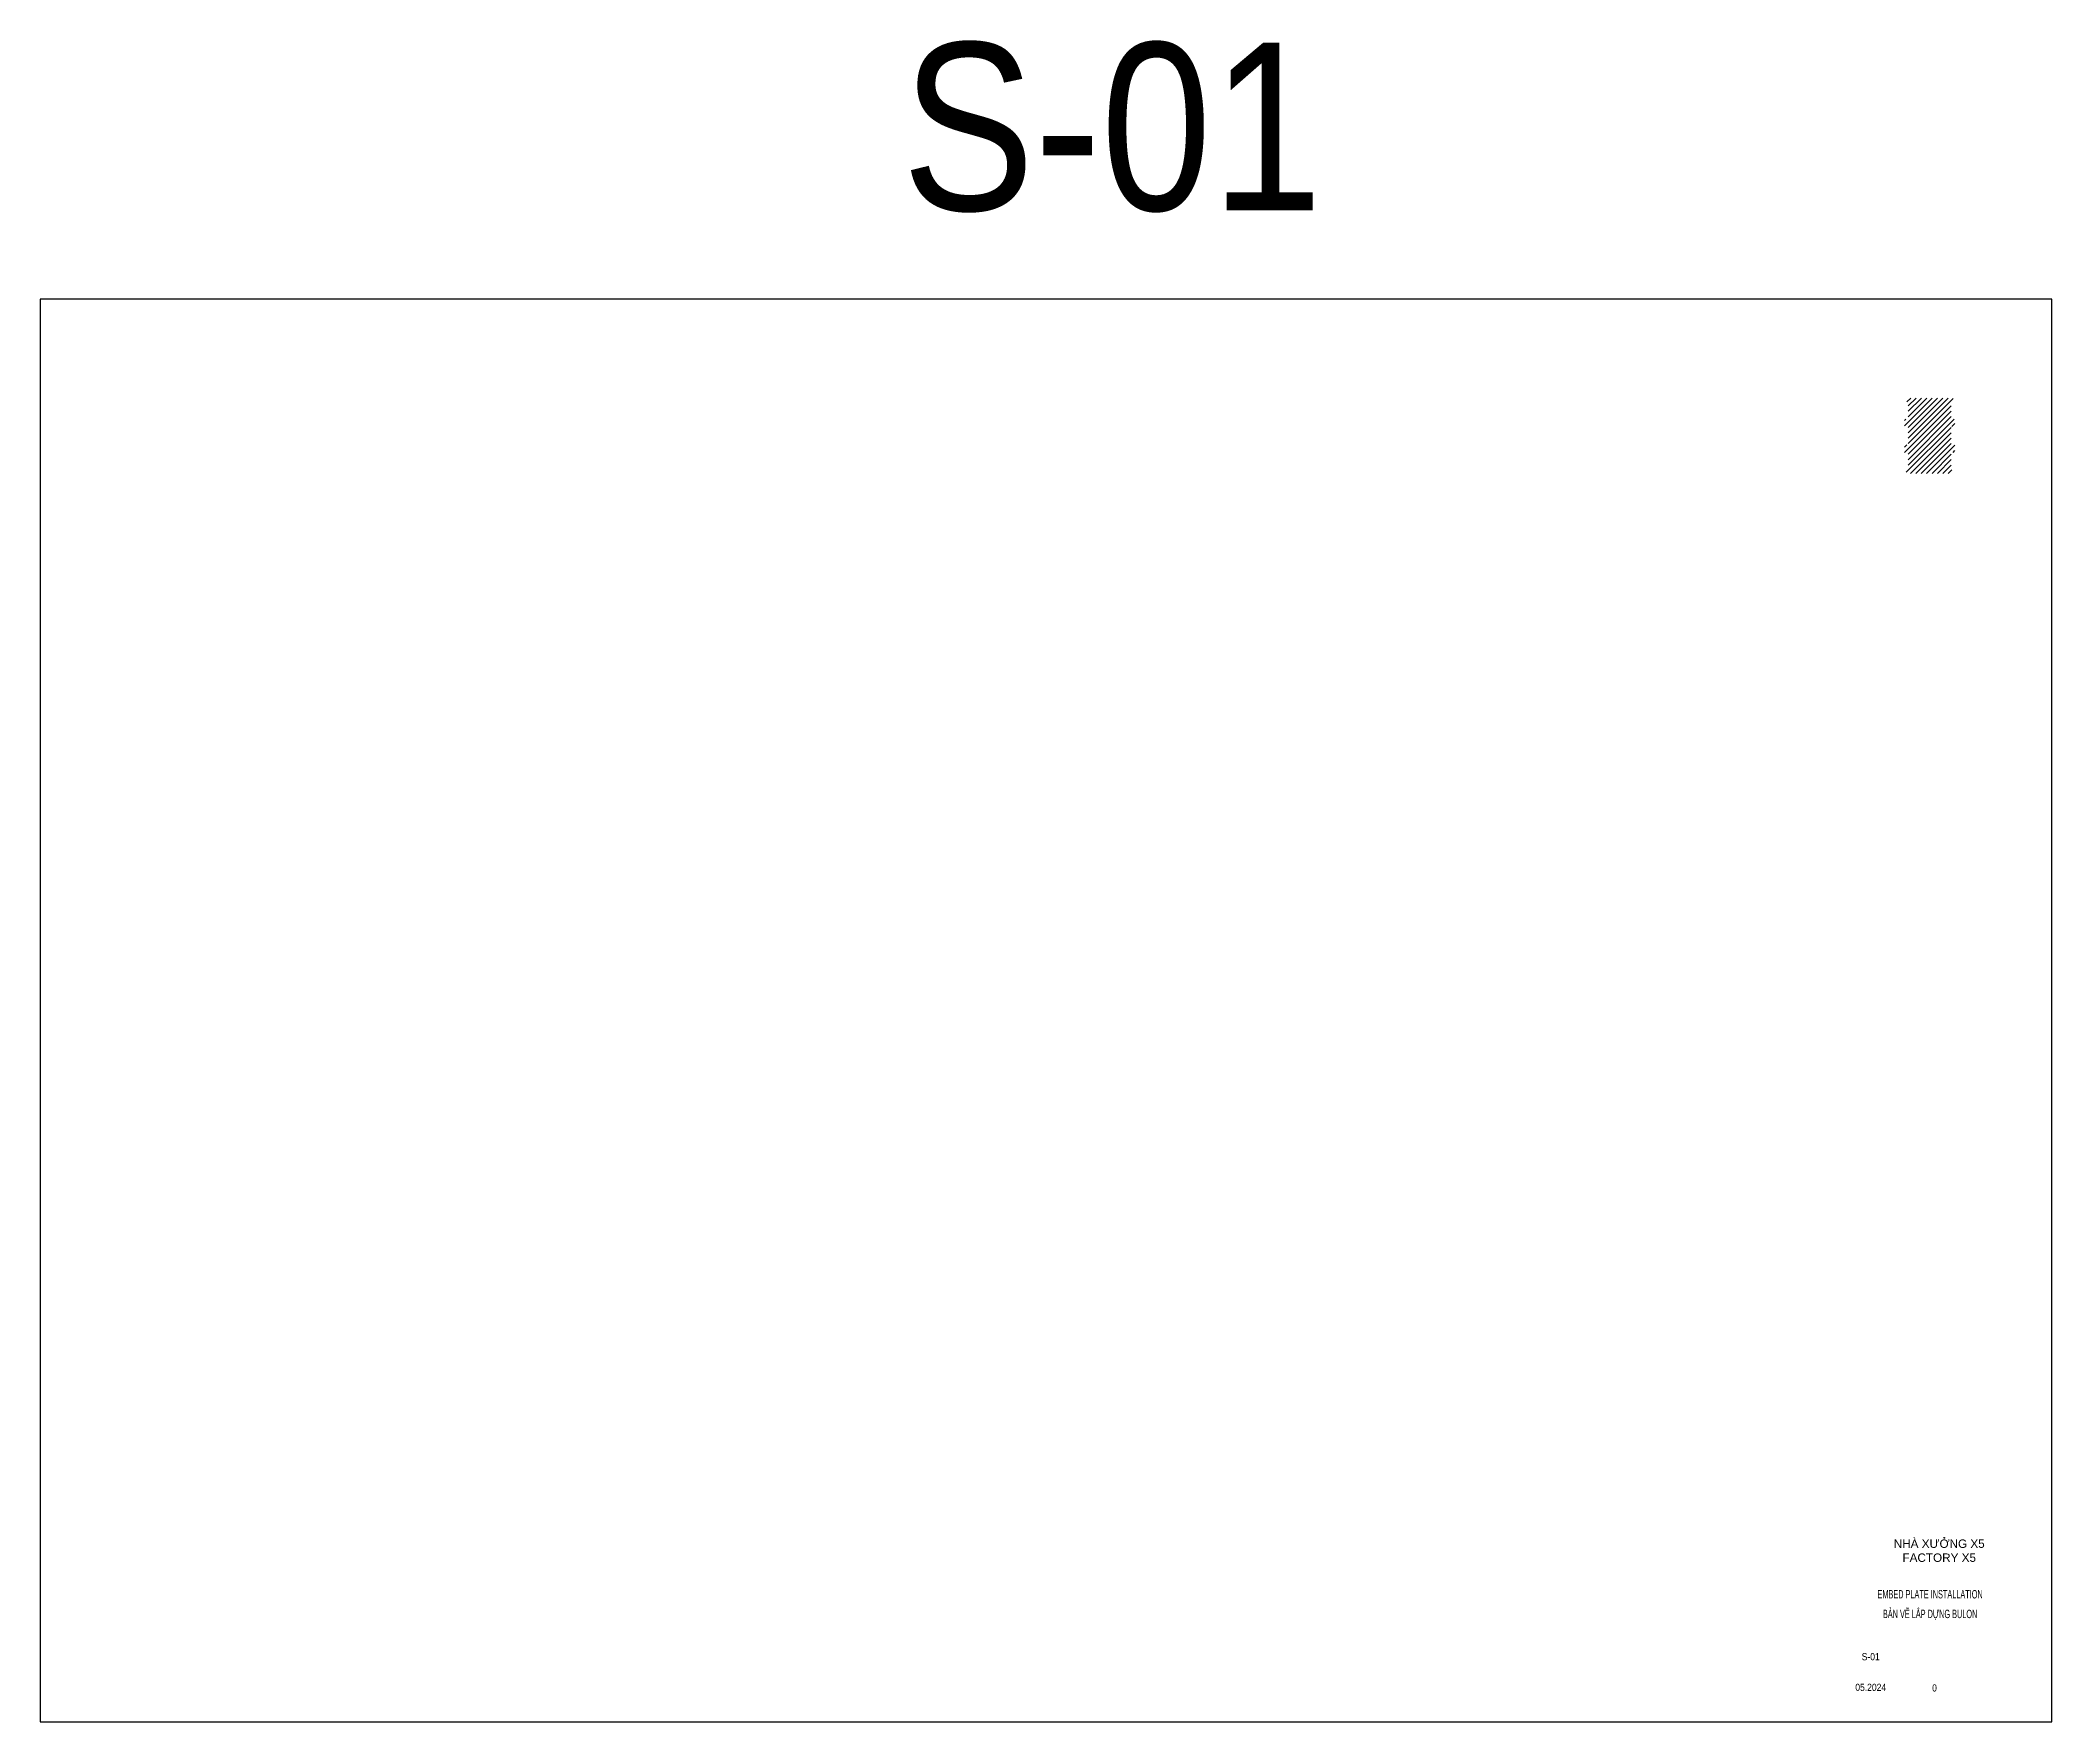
# Paper-space layout 'APD' of a CAD drawing. Header units: millimetres. Extents: x -6376 to -5535, y -90 to 613.
import ezdxf
from ezdxf.enums import TextEntityAlignment as Align

# ---------------------------------------------------------------- set-up
doc = ezdxf.new("R2010")
doc.units = ezdxf.units.MM
doc.header["$LTSCALE"] = 5
for name, color, linetype in [('A-Detl-Thin', 2, 'Continuous'), ('G-Frame', 7, 'Continuous'), ('G-Text', 60, 'Continuous'), ('IN PDF', 1, 'Continuous'), ('Khung ten', 7, 'Continuous')]:
    doc.layers.add(name, color=color, linetype=linetype)
doc.styles.add('Arial_1', font='arial.ttf')
doc.styles.add('Unicode-250', font='arial.ttf')

# ---------------------------------------------------------------- blocks, each defined once
blk = doc.blocks.new('Frame Logos A2')
at = {"layer": 'A-Detl-Thin'}
h = blk.add_hatch(dxfattribs=at)
h.set_pattern_fill('ANSI31', color=9, scale=0.5)
h.paths.add_polyline_path([(798, 551.2), (798.78, 551.2), (798.78, 552.78), (779.23, 552.78), (779.23, 551.2), (780.01, 551.2), (780.01, 543.99), (778.44, 543.99), (778.44, 540.84), (780.01, 540.84), (780.01, 533.21), (778.44, 533.21), (778.44, 530.06), (780.01, 530.06), (780.01, 522.85), (779.23, 522.85), (779.23, 521.28), (798.78, 521.28), (798.78, 522.85), (798, 522.85), (798, 530.06), (799.57, 530.06), (799.57, 533.21), (798, 533.21), (798, 540.84), (799.57, 540.84), (799.57, 543.99), (798, 543.99)])
at = {"layer": 'G-Text', "color": 7, "style": 'Arial_1'}
blk.add_attdef('TEN.HANG.MUC.VN', text='', height=3.5, dxfattribs=at).set_placement((793, 74.37), align=Align.MIDDLE_CENTER)
at = {"layer": 'G-Text', "style": 'Arial_1'}
blk.add_attdef('TEN.HANG.MUC.ENG', text='', height=3.5, dxfattribs=at).set_placement((793, 68.53), align=Align.MIDDLE_CENTER)
at = {"layer": 'Khung ten', "color": 2, "style": 'Unicode-250'}
for tag, height, width, p in [('SOHIEUBANVE', 70, 0.85, (447.59, 666.13)), ('TEN.BAN.VE.VN', 3.5, 0.6, (789.2, 53.26)), ('TEN.BAN.VE.ENG', 3.5, 0.6, (789.2, 45.04)), ('SO.HIEU.BV', 3, 0.85, (764.39, 27.19)), ('DATE', 3, 0.85, (764.39, 14.38))]:
    blk.add_attdef(tag, text='', height=height, dxfattribs=dict(at, width=width)).set_placement(p, align=Align.MIDDLE_CENTER)
at = {"layer": 'Khung ten', "color": 2, "style": 'Unicode-250', "width": 0.85}
blk.add_attdef('REV', text='', height=3, dxfattribs=at).set_placement((790.04, 14.14), align=Align.MIDDLE_LEFT)

psp = doc.layouts.new('APD')

# ---------------------------------------------------------------- linework, layer by layer
at = {"layer": 'IN PDF'}
psp.add_lwpolyline([(-6375.74, -89.52), (-5534.74, -89.52), (-5534.74, 505.19), (-6375.74, 505.19)], close=True, dxfattribs=at)

# ---------------------------------------------------------------- block references
at = {"layer": 'G-Frame', "xscale": 1.001190476190476, "yscale": 1.001190476190476, "zscale": 1.001190476190476}
psp.add_blockref('Frame Logos A2', (-6375.74, -89.52), dxfattribs=at).add_auto_attribs({'TEN.BAN.VE.VN': 'EMBED PLATE INSTALLATION', 'TEN.BAN.VE.ENG': 'BẢN VẼ LẮP DỰNG BULON', 'SO.HIEU.BV': 'S-01', 'TEN.HANG.MUC.VN': 'NHÀ XƯỞNG X5', 'TEN.HANG.MUC.ENG': 'FACTORY X5', 'SOHIEUBANVE': 'S-01', 'REV': '0', 'DATE': '05.2024'})

doc.saveas('drawing.dxf')
